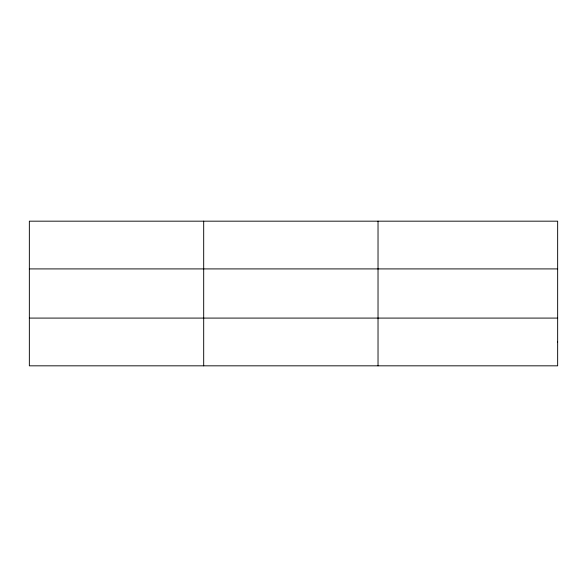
<?xml version="1.0" encoding="UTF-8"?>
<svg xmlns="http://www.w3.org/2000/svg" width="587" height="587" viewBox="0 0 587 587"><rect width="100%" height="100%" fill="white"/><g stroke="black" fill="none" stroke-linecap="round" stroke-linejoin="round"><path stroke-width="0.88" d="M203.689 365.826L203.689 221.174M378.028 365.826L378.028 221.174M29.35 268.912L557.65 268.912M29.35 318.088L557.65 318.088M557.65 341.957L557.65 365.826L29.35 365.826L29.35 221.174L557.65 221.174L557.65 341.957"/></g></svg>
